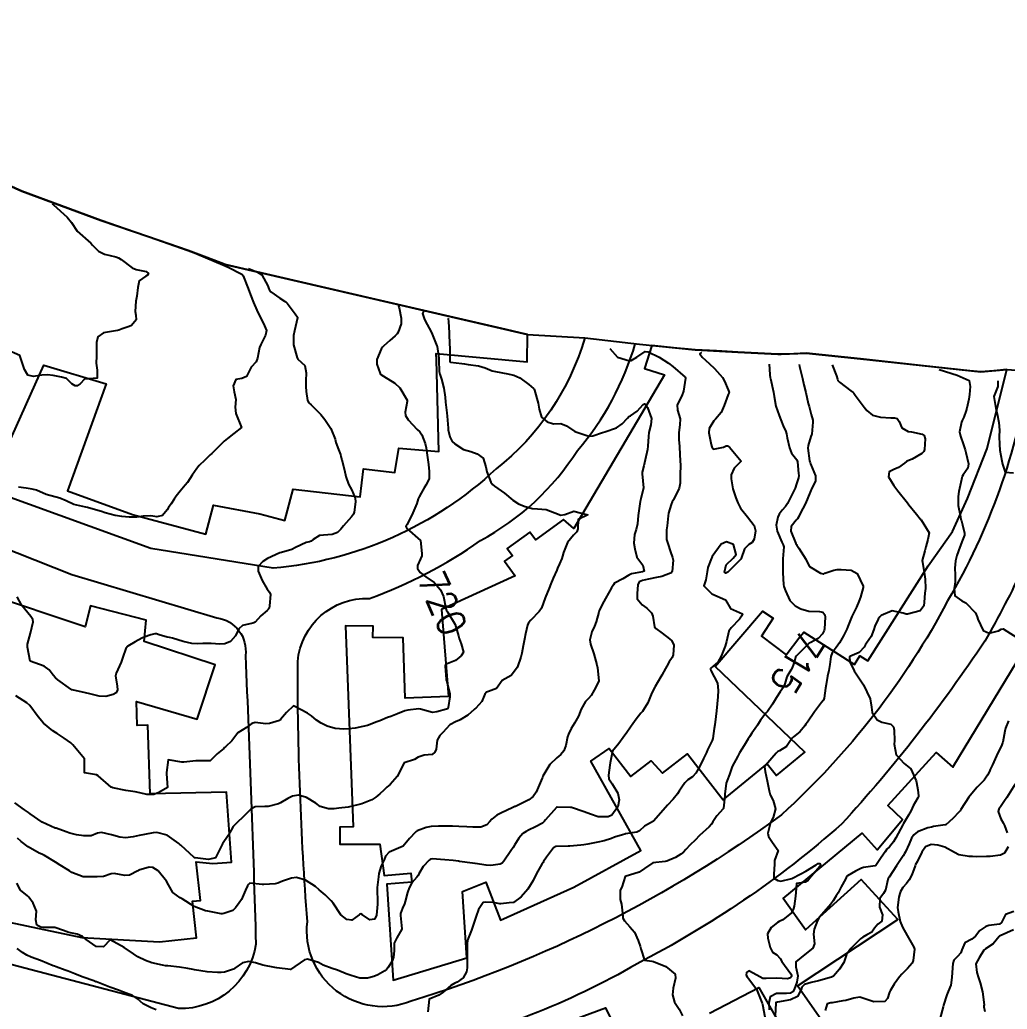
# Model space of a CAD drawing. Header units: metres. Extents: x 292545 to 299085, y 7450245 to 7463078.
# Drawn here: x 293010.4 to 293152.5, y 7462855.1 to 7462997.6 of the extents above; entities that cross this region are included whole.
import ezdxf
from ezdxf.enums import TextEntityAlignment as Align

# ---------------------------------------------------------------- set-up
doc = ezdxf.new("R2010")
doc.units = ezdxf.units.M
for name, color, linetype in [('Area', 45, 'Continuous'), ('Cotas', 45, 'Continuous'), ('Curvas de Nivel 1m', 11, 'Continuous'), ('Curvas de Nivel 5m', 15, 'Continuous'), ('Edificações', 30, 'Continuous'), ('Vias Primárias', 230, 'Continuous')]:
    doc.layers.add(name, color=color, linetype=linetype)
doc.styles.add('Style-STANDARD', font='STANDARD.shx')

msp = doc.modelspace()

# ---------------------------------------------------------------- linework, layer by layer
at = {"layer": 'Area'}
msp.add_polyline3d([(293004.2, 7462975.82, 727.17), (293010.66, 7462972.94, 727.31), (293022.07, 7462968.7, 724.97), (293028.99, 7462966.36, 724.96), (293034.61, 7462964.4, 725.18), (293039.91, 7462962.4, 722.69), (293083.46, 7462952.31, 717.81), (293091.68, 7462951.84, 717.43), (293099.56, 7462950.9, 717.22), (293107.56, 7462950.08, 721.76), (293113.74, 7462949.77, 720.61), (293119.48, 7462949.47, 720), (293119.98, 7462949.48, 720.13), (293123.55, 7462949.59, 719.86), (293131.37, 7462948.79, 716.22), (293148.69, 7462946.91, 711.73), (293152.46, 7462947.24, 710.69), (293164.54, 7462946.38, 710.48)], dxfattribs=at)
at = {"layer": 'Curvas de Nivel 1m', "flags": 128}
for points, elevation in [([(293015, 7462971.11), (293015.21, 7462970.95), (293017.17, 7462969.21), (293017.82, 7462968.41), (293018.59, 7462967.19), (293020.57, 7462965.45), (293020.83, 7462965.17), (293021.68, 7462964.28), (293022.55, 7462963.87), (293024.18, 7462963.49), (293024.55, 7462963.35), (293024.96, 7462963.12), (293026.53, 7462961.92), (293027.11, 7462961.68), (293028.53, 7462961.37), (293028.86, 7462961.07), (293028.74, 7462960.85), (293028.52, 7462960.7), (293027.54, 7462960.05), (293027.35, 7462959.09), (293027.21, 7462957.82), (293027.04, 7462957.09), (293026.95, 7462955.59), (293027.06, 7462955.09), (293027.12, 7462954.41), (293026.43, 7462953.59), (293026.09, 7462953.44), (293025.07, 7462953.11), (293024.6, 7462952.94), (293024.42, 7462952.89), (293024.13, 7462952.84), (293022.42, 7462952.53), (293021.61, 7462951.96), (293021.4, 7462951.16), (293021.39, 7462950.16), (293021.38, 7462949.16), (293021.36, 7462948.16), (293021.49, 7462947.16), (293021.47, 7462946.03), (293020.34, 7462945.91), (293019.66, 7462945.86), (293019.03, 7462945.18), (293018.62, 7462944.9), (293018.33, 7462944.9), (293017.83, 7462945.2), (293017.1, 7462945.97), (293016.34, 7462946.17), (293015.16, 7462946.41), (293014.35, 7462946.5), (293013.51, 7462946.42), (293012.34, 7462946.26), (293011.5, 7462946.42), (293011.01, 7462947.28), (293010.38, 7462949.29), (293008.39, 7462950.13)], 723), ([(293034.57, 7462964.43), (293039.57, 7462962.34), (293040.34, 7462961.98), (293042.34, 7462960.97), (293042.43, 7462960.91), (293042.52, 7462960.76), (293043.23, 7462958.9), (293043.58, 7462957.99), (293044, 7462956.89), (293044.46, 7462955.8), (293044.91, 7462954.88), (293045.46, 7462953.9), (293045.85, 7462952.87), (293045.73, 7462952.19), (293045.03, 7462950.88), (293044.87, 7462950.41), (293044.57, 7462948.89), (293044.37, 7462948.35), (293043.67, 7462947.59), (293043.35, 7462946.9), (293043, 7462946.25), (293042.34, 7462945.97), (293041.46, 7462945.8), (293041.06, 7462944.92), (293041.22, 7462944.02), (293041.44, 7462942.92), (293041.38, 7462941.83), (293041.46, 7462940.92), (293042.25, 7462938.91), (293041.15, 7462938.02), (293040.24, 7462937.33), (293039.79, 7462936.94), (293038.22, 7462935.4), (293037.99, 7462935.18), (293037.77, 7462934.96), (293036.98, 7462934.19), (293036.19, 7462933.43), (293035.98, 7462933.19), (293035.83, 7462932.99), (293035.19, 7462932.02), (293034.5, 7462931), (293034.16, 7462930.58), (293033.43, 7462929.73), (293032.88, 7462929.02), (293032.58, 7462928.58), (293032.13, 7462927.9), (293031.77, 7462927.38), (293031.58, 7462927.04), (293030.92, 7462926.22), (293030.1, 7462926.05), (293029.22, 7462926.18), (293028.1, 7462926.13), (293027.19, 7462926), (293026.1, 7462926.01), (293025.06, 7462926.08), (293024.1, 7462926.23), (293022.62, 7462926.63), (293022.11, 7462926.79), (293020.94, 7462927.16), (293020.12, 7462927.4), (293019.85, 7462927.44), (293018.12, 7462927.83), (293017.01, 7462928.33), (293016.14, 7462928.72), (293014.14, 7462929.24), (293012.76, 7462929.87), (293012.15, 7462930.03), (293011.26, 7462930.17), (293010.15, 7462930.32)], 722), ([(293043.28, 7462961.82), (293044.57, 7462961.27), (293045.18, 7462960.87), (293046.05, 7462959.32), (293046.22, 7462958.86), (293046.31, 7462958.68), (293046.49, 7462958.43), (293047.79, 7462957.54), (293048.48, 7462957.1), (293048.64, 7462957), (293048.86, 7462956.83), (293050, 7462955.26), (293050.31, 7462954.81), (293050.33, 7462954.7), (293049.89, 7462952.82), (293049.74, 7462952.15), (293049.74, 7462950.82), (293050.27, 7462948.92), (293050.31, 7462948.82), (293050.37, 7462948.73), (293051.38, 7462947.82), (293051.58, 7462946.8), (293051.52, 7462945.62), (293051.54, 7462944.8), (293051.6, 7462944.08), (293051.78, 7462942.8), (293051.97, 7462942.47), (293052.3, 7462942.18), (293053.69, 7462940.78), (293054.27, 7462940.06), (293055.14, 7462938.76), (293055.74, 7462937.25), (293055.87, 7462936.75), (293056.22, 7462935.75), (293056.5, 7462935.03), (293056.58, 7462934.74), (293056.72, 7462934.23), (293057.11, 7462932.74), (293057.29, 7462931.85), (293057.66, 7462930.73), (293058.15, 7462929.89), (293058.62, 7462928.72), (293058.66, 7462928.19), (293058.48, 7462926.72), (293058.4, 7462926.43), (293058.11, 7462926.02), (293056.96, 7462924.74), (293056.58, 7462924.25), (293056.08, 7462923.8), (293055.31, 7462923.52), (293054.07, 7462923.42), (293053.51, 7462923.33), (293052.59, 7462922.78), (293052.29, 7462922.56), (293052.06, 7462922.46), (293051.59, 7462922.33), (293050.05, 7462921.63), (293049.52, 7462921.36), (293048.04, 7462920.92), (293047.77, 7462920.84), (293046.03, 7462920.03), (293045.32, 7462919.59), (293044.68, 7462918.88), (293044.65, 7462918.24), (293045.24, 7462916.88), (293045.98, 7462915.62), (293046.31, 7462915.2), (293046.44, 7462914.86), (293046.3, 7462913.21), (293046.23, 7462912.87), (293046.11, 7462912.71), (293045.95, 7462912.56), (293045.04, 7462911.78), (293044.25, 7462910.89), (293044.05, 7462910.76), (293043.92, 7462910.74), (293042.41, 7462910.41), (293041.91, 7462909.93), (293041.43, 7462908.92), (293040.71, 7462908.11), (293039.89, 7462907.77), (293039.13, 7462907.71), (293037.89, 7462907.82), (293036.71, 7462907.8), (293035.89, 7462907.74), (293035.1, 7462907.79), (293033.89, 7462908.07), (293032.33, 7462908.59), (293031.9, 7462908.67), (293031.56, 7462908.69), (293030.42, 7462909.05), (293030.01, 7462909.17), (293029.9, 7462909.19), (293029.77, 7462909.2), (293029.21, 7462909.07), (293028.24, 7462908.73), (293027.9, 7462908.57), (293026.95, 7462908.03), (293025.89, 7462907.42), (293025.61, 7462907.1), (293025.17, 7462905.81), (293024.93, 7462905.11), (293024.22, 7462903.51), (293024.15, 7462903.13), (293024.35, 7462901.66), (293024.42, 7462901.12), (293024.25, 7462900.68), (293023.8, 7462900.44), (293022.76, 7462900.18), (293021.8, 7462900.21), (293020.42, 7462900.55), (293019.81, 7462900.7), (293017.9, 7462901.12), (293017.81, 7462901.15), (293017.71, 7462901.2), (293015.83, 7462902.57), (293015.47, 7462902.87), (293015.16, 7462903.23), (293014.6, 7462904), (293013.85, 7462904.52), (293011.85, 7462905.27), (293011.48, 7462907.27), (293011.45, 7462907.71), (293011.9, 7462909.27), (293012.29, 7462910.9), (293012.23, 7462911.27), (293011.93, 7462911.7), (293010.67, 7462913.28), (293009.97, 7462914.5)], 721), ([(293068.46, 7462955.6), (293068.34, 7462955.31), (293068.55, 7462954.6), (293068.68, 7462954.36), (293069.63, 7462952.59), (293070.39, 7462950.69), (293070.42, 7462950.58), (293070.67, 7462948.87), (293070.69, 7462948.58), (293070.74, 7462946.95), (293070.81, 7462946.58), (293071.06, 7462945.85), (293071.41, 7462944.57), (293071.58, 7462943.29), (293071.65, 7462942.57), (293071.84, 7462941.01), (293071.89, 7462940.56), (293072.02, 7462938.8), (293072.04, 7462938.56), (293072.24, 7462937.58), (293072.59, 7462936.9), (293072.96, 7462936.55), (293074.22, 7462935.74), (293075.27, 7462935.47), (293076.21, 7462935.13), (293077.07, 7462934.5), (293077.44, 7462933.24), (293077.58, 7462932.5), (293078.17, 7462931.02), (293078.39, 7462930.71), (293078.71, 7462930.48), (293080.15, 7462929.46), (293081.33, 7462928.45), (293082.13, 7462927.9), (293082.98, 7462927.58), (293084.12, 7462927.24), (293084.88, 7462927.17), (293086.12, 7462927.08), (293087.99, 7462926.37), (293088.11, 7462926.31), (293088.2, 7462926.28), (293088.8, 7462926.36), (293090.12, 7462926.84), (293092.11, 7462926.32), (293090.76, 7462925.68), (293090.67, 7462924.33), (293090.54, 7462923.88), (293090.07, 7462923.38), (293089.2, 7462922.35), (293088.61, 7462920.92), (293088.49, 7462920.37), (293088.37, 7462920.03), (293088.03, 7462919.25), (293087.76, 7462918.63), (293087.65, 7462918.37), (293087.16, 7462917.22), (293086.82, 7462916.38), (293086.58, 7462915.79), (293085.97, 7462914.39), (293085.44, 7462912.91), (293085.14, 7462912.4), (293083.93, 7462911.15), (293083.58, 7462910.77), (293083.44, 7462910.42), (293083.15, 7462909.18), (293082.99, 7462908.43), (293082.83, 7462907.48), (293082.65, 7462906.43), (293082.49, 7462905.81), (293081.99, 7462904.44), (293081.95, 7462904.34), (293081.85, 7462904.18), (293081.08, 7462903.2), (293079.82, 7462902.47), (293078.96, 7462901.33), (293077.81, 7462900.89), (293077.52, 7462900.78), (293077.28, 7462900.5), (293076.85, 7462899.44), (293076.01, 7462898.51), (293075.88, 7462898.41), (293075.78, 7462898.3), (293074.83, 7462897.46), (293073.76, 7462896.8), (293073.58, 7462896.71), (293073.19, 7462896.55), (293072.24, 7462896.07), (293071.74, 7462895.51), (293071.3, 7462895.01), (293070.83, 7462894.57), (293070.43, 7462893.87), (293070.29, 7462892.57), (293070.12, 7462892.16), (293069.7, 7462891.82), (293068.57, 7462891.73), (293067.7, 7462891.42), (293067.19, 7462891.11), (293065.68, 7462890.63), (293064.67, 7462888.64), (293063.65, 7462887.49), (293063.21, 7462887.1), (293062.76, 7462886.67), (293062.18, 7462886.13), (293061.63, 7462885.66), (293061.03, 7462885.28), (293059.61, 7462884.7), (293057.61, 7462884.23), (293056.28, 7462884.07), (293055.61, 7462883.98), (293054.81, 7462883.97), (293053.61, 7462884.35), (293052.96, 7462884.79), (293051.63, 7462885.64), (293050.5, 7462885.94), (293049.63, 7462885.82), (293048.96, 7462885.49), (293047.88, 7462884.85), (293047.61, 7462884.72), (293046.13, 7462884.34), (293045.61, 7462884.32), (293044.22, 7462884.27), (293043.6, 7462883.96), (293042.57, 7462882.91), (293041.58, 7462881.98), (293041.06, 7462881.44), (293040.77, 7462880.93), (293040.36, 7462880.13), (293039.54, 7462878.94), (293038.54, 7462876.95), (293037.52, 7462876.71), (293035.59, 7462876.92), (293035.52, 7462876.94), (293035.45, 7462876.99), (293033.54, 7462878.75), (293033.4, 7462878.87), (293033.25, 7462879.01), (293031.56, 7462880.19), (293030.06, 7462880.56), (293029.57, 7462880.54), (293028.33, 7462880.3), (293027.56, 7462880.14), (293026.67, 7462879.98), (293025.55, 7462879.83), (293024.76, 7462879.91), (293023.56, 7462880.26), (293022.12, 7462880.58), (293021.56, 7462880.48), (293020.63, 7462880.09), (293019.56, 7462880.1), (293018.5, 7462880.25), (293017.56, 7462880.5), (293017.04, 7462880.68), (293015.57, 7462881.19), (293015.46, 7462881.23), (293013.58, 7462882.09), (293011.85, 7462883.27), (293011.6, 7462883.45), (293011.04, 7462883.83), (293009.62, 7462884.86)], 719), ([(293072.05, 7462954.65), (293072.01, 7462954.56), (293072.08, 7462954.19), (293072.19, 7462952.55), (293072.21, 7462950.74), (293072.24, 7462950.55), (293072.26, 7462950.42), (293072.26, 7462948.55), (293072.28, 7462948.46), (293072.37, 7462948.33), (293073.98, 7462948.14), (293074.37, 7462948.08), (293074.92, 7462947.97), (293076.37, 7462947.79), (293077.36, 7462947.5), (293078.36, 7462947.08), (293080.08, 7462946.74), (293080.36, 7462946.7), (293081.47, 7462946.45), (293082.35, 7462946.06), (293083.65, 7462945.1), (293084.32, 7462944.5), (293084.39, 7462944.41), (293084.44, 7462944.29), (293084.97, 7462942.4), (293085.13, 7462941.57), (293085.46, 7462940.4), (293086.27, 7462939.7), (293087.19, 7462939.45), (293088.26, 7462939.46), (293089.06, 7462939.16), (293090.25, 7462938.34), (293092.25, 7462937.68), (293092.85, 7462937.71), (293094.25, 7462938.2), (293094.58, 7462938.3), (293096.26, 7462938.88), (293097.09, 7462939.44), (293097.83, 7462940.25), (293098.05, 7462940.48), (293098.28, 7462940.61), (293099.25, 7462941.28), (293100.11, 7462942.22), (293100.3, 7462942.3), (293100.44, 7462942.22), (293100.72, 7462941.8), (293101.28, 7462940.21), (293101.18, 7462939.29), (293100.91, 7462938.21), (293100.85, 7462937.62), (293100.77, 7462936.21), (293100.72, 7462935.72), (293100.4, 7462934.23), (293100.19, 7462933.41), (293099.95, 7462932.47), (293099.93, 7462932.23), (293100.15, 7462930.23), (293099.76, 7462928.61), (293099.67, 7462928.23), (293099.45, 7462926.91), (293099.38, 7462926.24), (293099.3, 7462925.03), (293099.11, 7462924.24), (293098.83, 7462923.48), (293098.77, 7462922.24), (293098.89, 7462921.41), (293099.19, 7462920.24), (293100.03, 7462919.06), (293100.26, 7462918.23), (293100.01, 7462918.14), (293098.41, 7462917.84), (293098.01, 7462917.65), (293097.17, 7462917.09), (293095.99, 7462916.47), (293095.81, 7462916.27), (293095.55, 7462915.83), (293094.66, 7462914.29), (293094.43, 7462913.83), (293093.95, 7462912.92), (293093.75, 7462912.49), (293093.7, 7462912.3), (293093.33, 7462910.9), (293093.07, 7462910.31), (293092.72, 7462909.5), (293092.41, 7462908.31), (293092.51, 7462907.7), (293092.99, 7462906.31), (293093.42, 7462904.74), (293093.5, 7462904.3), (293093.69, 7462902.44), (293093.66, 7462902.3), (293093.04, 7462901.08), (293092.6, 7462900.31), (293092.23, 7462899.88), (293091.79, 7462899.44), (293091.18, 7462898.33), (293090.77, 7462897.33), (293090.22, 7462896.34), (293089.75, 7462895.57), (293089.33, 7462894.76), (293089.2, 7462894.36), (293088.97, 7462893.1), (293088.68, 7462892.36), (293088.26, 7462891.81), (293087.69, 7462891.34), (293086.65, 7462890.39), (293085.67, 7462888.7), (293085.58, 7462888.49), (293085.54, 7462888.4), (293084.98, 7462887.07), (293084.7, 7462886.41), (293084.25, 7462885.79), (293083.62, 7462885.3), (293083.04, 7462885), (293081.9, 7462884.44), (293081.7, 7462884.35), (293081.61, 7462884.31), (293081.35, 7462884.19), (293079.6, 7462883.38), (293079.01, 7462883.07), (293078.3, 7462882.48), (293077.98, 7462882.1), (293077.58, 7462881.69), (293076.72, 7462881.36), (293075.58, 7462881.36), (293074.7, 7462881.4), (293073.58, 7462881.45), (293072.65, 7462881.48), (293071.58, 7462881.49), (293070.65, 7462881.5), (293069.58, 7462881.46), (293068.86, 7462881.31), (293067.57, 7462880.83), (293067.43, 7462880.75), (293067.3, 7462880.61), (293066.46, 7462879.71), (293065.54, 7462878.63), (293063.53, 7462877.73), (293063.01, 7462877.18), (293062.79, 7462876.67), (293062.38, 7462875.8), (293062.06, 7462874.67), (293061.99, 7462874.18), (293061.82, 7462872.68), (293061.81, 7462872.33), (293061.86, 7462870.68), (293061.87, 7462870.25), (293061.69, 7462868.68), (293061.63, 7462868.46), (293061.42, 7462868.09), (293060.75, 7462868.02), (293059.69, 7462868.71), (293059.43, 7462868.87), (293059.32, 7462868.82), (293059.23, 7462868.71), (293058.16, 7462867.97), (293057.42, 7462868.07), (293056.59, 7462868.74), (293055.45, 7462870.41), (293055.2, 7462870.75), (293054.32, 7462871.62), (293053.47, 7462872.34), (293052.92, 7462872.79), (293051.48, 7462873.74), (293050.19, 7462874.11), (293049.48, 7462874.02), (293048.19, 7462873.55), (293047.48, 7462873.29), (293047.12, 7462873.21), (293045.48, 7462873.08), (293045.26, 7462873.09), (293043.48, 7462873.27), (293043.26, 7462873.11), (293043.13, 7462872.9), (293042.83, 7462872.26), (293042.26, 7462870.91), (293041.93, 7462870.43), (293041.43, 7462869.72), (293041, 7462869.35), (293039.75, 7462868.94), (293039.49, 7462868.87), (293039.42, 7462868.85), (293039.34, 7462868.86), (293038.87, 7462868.95), (293037.43, 7462869.23), (293037.09, 7462869.31), (293035.44, 7462869.92), (293033.75, 7462871.01), (293033.45, 7462871.18), (293032.37, 7462871.93), (293031.75, 7462873.04), (293031.48, 7462873.56), (293030.27, 7462875.05), (293029.51, 7462875.56), (293029, 7462875.58), (293027.5, 7462875.16), (293027.35, 7462875.08), (293026.17, 7462874.42), (293025.49, 7462874.4), (293023.95, 7462874.67), (293023.5, 7462874.63), (293022.38, 7462874.26), (293021.49, 7462874.18), (293020.46, 7462874.2), (293019.49, 7462874.21), (293017.86, 7462874.84), (293017.5, 7462875.05), (293017.26, 7462875.2), (293016.18, 7462875.89), (293015.51, 7462876.3), (293013.89, 7462877.25), (293013.53, 7462877.44), (293013.15, 7462877.63), (293011.54, 7462878.53), (293010.53, 7462879.29), (293010.03, 7462879.77)], 718), ([(293095.29, 7462950.28), (293096.38, 7462949.02), (293098.14, 7462948.49), (293098.38, 7462948.57), (293099.16, 7462949.02), (293100.39, 7462949.86), (293100.82, 7462949.79), (293102.38, 7462949.02), (293103.72, 7462948.19), (293104.37, 7462947.71), (293106.12, 7462946.15), (293106.2, 7462946.01), (293105.92, 7462944.16), (293105.64, 7462943.48), (293104.99, 7462942.17), (293105.06, 7462941.4), (293105.4, 7462940.16), (293105.39, 7462939.29), (293105.23, 7462938.17), (293105.24, 7462937.17), (293105.32, 7462936.16), (293105.39, 7462934.99), (293105.43, 7462934.16), (293105.45, 7462933.42), (293105.44, 7462932.16), (293105.43, 7462930.89), (293105.29, 7462930.16), (293104.44, 7462928.48), (293104.28, 7462928.18), (293104.13, 7462927.81), (293103.75, 7462926.55), (293103.7, 7462926.18), (293103.54, 7462924.74), (293103.45, 7462924.19), (293103.47, 7462922.79), (293103.63, 7462922.18), (293104.05, 7462921.01), (293104.34, 7462920.18), (293104.39, 7462919.82), (293104.29, 7462918.18), (293104.16, 7462918.03), (293104.01, 7462917.95), (293102.76, 7462917.43), (293102, 7462917.29), (293100.85, 7462917.06), (293100, 7462916.87), (293099.54, 7462916.69), (293099.35, 7462916.24), (293099.22, 7462914.99), (293099.25, 7462914.24), (293099.95, 7462913.39), (293100.62, 7462912.89), (293101.29, 7462912.21), (293101.48, 7462911.75), (293101.75, 7462910.2), (293101.92, 7462909.95), (293102.82, 7462909.28), (293103.9, 7462908.48), (293104.21, 7462908.18), (293104.52, 7462907.54), (293104.4, 7462906.17), (293104.25, 7462905.8), (293103.86, 7462905.15), (293103.5, 7462904.54), (293103.31, 7462904.19), (293102.79, 7462903.24), (293102.18, 7462902.2), (293101.82, 7462901.61), (293101.34, 7462900.69), (293101.17, 7462900.22), (293100.76, 7462899.25), (293100.13, 7462898.23), (293099.98, 7462898.03), (293099.78, 7462897.75), (293099.11, 7462896.89), (293098.62, 7462896.24), (293098.27, 7462895.73), (293097.74, 7462894.99), (293097.2, 7462894.26), (293096.59, 7462893.4), (293095.7, 7462892.28), (293095.34, 7462890.63), (293095.31, 7462890.28), (293095.11, 7462888.84), (293095.15, 7462888.29), (293095.65, 7462887.6), (293096.44, 7462886.27), (293096.64, 7462885.28), (293096.44, 7462884.27), (293095.6, 7462883.08), (293095.07, 7462882.82), (293093.6, 7462882.85), (293092.49, 7462883.21), (293091.61, 7462883.57), (293089.79, 7462884.17), (293089.61, 7462884.2), (293087.73, 7462884.25), (293087.61, 7462884.18), (293086.05, 7462882.39), (293085.83, 7462882.16), (293085.59, 7462881.95), (293084.6, 7462881.39), (293083.57, 7462880.92), (293083.24, 7462880.75), (293082.78, 7462880.43), (293082.2, 7462879.79), (293081.55, 7462878.74), (293081.36, 7462878.44), (293081.03, 7462877.94), (293080.04, 7462876.46), (293079.81, 7462876.18), (293079.52, 7462876.01), (293078.16, 7462875.83), (293077.51, 7462875.88), (293075.93, 7462876.1), (293075.52, 7462876.16), (293073.64, 7462876.42), (293073.52, 7462876.44), (293072.72, 7462876.55), (293071.52, 7462876.67), (293069.71, 7462876.78), (293069.52, 7462876.76), (293069.41, 7462876.71), (293069.27, 7462876.59), (293068.42, 7462875.69), (293067.79, 7462874.61), (293067.69, 7462874.41), (293067.49, 7462874.14), (293066.78, 7462873.32), (293066.39, 7462872.62), (293066.16, 7462871.92), (293065.85, 7462870.63), (293065.76, 7462870.31), (293065.44, 7462869.67), (293065.14, 7462868.93), (293065.14, 7462868.64), (293065.35, 7462866.69), (293065.34, 7462866.64), (293064.61, 7462865.43), (293064.26, 7462864.65), (293064.23, 7462863.52), (293064.16, 7462862.65), (293063.96, 7462862.04), (293063.34, 7462861.1), (293063.13, 7462860.87), (293062.9, 7462860.66), (293061.92, 7462860.08), (293061.32, 7462859.85), (293060.42, 7462859.59), (293059.32, 7462859.61), (293058.07, 7462859.98), (293057.33, 7462860.23), (293056.11, 7462860.74), (293055.34, 7462861.02), (293054.05, 7462861.48), (293053.34, 7462861.85), (293051.79, 7462862.36), (293051.35, 7462862.25), (293049.33, 7462860.83), (293047.34, 7462861.1), (293047.05, 7462861.14), (293045.34, 7462861.48), (293044.28, 7462861.83), (293043.34, 7462862.02), (293042.42, 7462861.83), (293041.33, 7462861.06), (293041.26, 7462861), (293041.12, 7462860.92), (293039.8, 7462860.47), (293039.33, 7462860.42), (293038.8, 7462860.42), (293037.33, 7462860.5), (293035.51, 7462860.81), (293035.33, 7462860.84), (293034.54, 7462861), (293033.33, 7462861.21), (293031.67, 7462861.37), (293031.34, 7462861.4), (293030.92, 7462861.47), (293029.34, 7462861.8), (293028.44, 7462862.17), (293027.35, 7462862.7), (293026.7, 7462863.1), (293025.37, 7462864), (293023.38, 7462865.13), (293022.41, 7462864.1), (293021.37, 7462864.15), (293019.9, 7462865.17), (293019.39, 7462865.62), (293018.63, 7462865.94), (293017.39, 7462866.18), (293016.65, 7462866.46), (293015.4, 7462866.88), (293013.73, 7462866.92), (293013.4, 7462866.96), (293012.8, 7462867.26), (293012.67, 7462868), (293012.77, 7462869.26), (293012.29, 7462870.41), (293011.67, 7462871.27), (293011.45, 7462871.46), (293010.45, 7462872.28), (293009.92, 7462873.29)], 717), ([(293108.33, 7462949.74), (293108.4, 7462949.62), (293108.27, 7462949.5), (293108.57, 7462949.04), (293109.6, 7462948.12), (293110.36, 7462947.41), (293111.52, 7462946.09), (293111.82, 7462945.57), (293112.33, 7462944.33), (293112.45, 7462944.08), (293112.46, 7462943.94), (293112.32, 7462943.65), (293111.76, 7462942.09), (293111.3, 7462941.08), (293110.49, 7462940.11), (293110.27, 7462939.87), (293109.6, 7462938.77), (293109.57, 7462938.12), (293109.88, 7462936.47), (293109.96, 7462936.11), (293110.22, 7462935.79), (293111.66, 7462936.09), (293112.05, 7462936.25), (293112.23, 7462936.25), (293112.51, 7462936.08), (293114.2, 7462934.06), (293113.19, 7462933.07), (293112.75, 7462932.07), (293112.74, 7462931.51), (293113.01, 7462930.07), (293113.42, 7462928.78), (293113.73, 7462928.06), (293114.13, 7462927.31), (293115.11, 7462926.05), (293116.09, 7462924.8), (293116.26, 7462924.04), (293116.07, 7462922.83), (293115.77, 7462922.33), (293115.31, 7462922.05), (293114.68, 7462921.42), (293114.18, 7462920.06), (293114.14, 7462919.95), (293114.03, 7462919.81), (293112.3, 7462918.09), (293112.01, 7462917.95), (293111.81, 7462918.09), (293112.02, 7462919.12), (293113.05, 7462920.07), (293113.47, 7462920.63), (293113.08, 7462922.07), (293112.07, 7462922.43), (293111.3, 7462922.09), (293110.04, 7462920.31), (293109.96, 7462920.19), (293109.91, 7462920.11), (293109.39, 7462918.75), (293109.31, 7462918.12), (293109.13, 7462916.99), (293108.81, 7462916.12), (293109.98, 7462914.94), (293111.96, 7462914.09), (293112.69, 7462912.82), (293113.95, 7462912.27), (293114.4, 7462912.06), (293114.26, 7462911.74), (293113.94, 7462911.32), (293112.77, 7462910.08), (293112.44, 7462909.56), (293112.08, 7462908.09), (293111.89, 7462907.44), (293111.51, 7462906.46), (293111.38, 7462906.09), (293110.84, 7462905.12), (293109.85, 7462904.26), (293109.79, 7462904.18), (293109.78, 7462904.11), (293109.85, 7462903.92), (293110.78, 7462902.1), (293110.89, 7462901.02), (293110.83, 7462900.1), (293110.77, 7462899.12), (293110.67, 7462898.1), (293110.58, 7462897.28), (293110.4, 7462896.1), (293110.31, 7462895.54), (293110.11, 7462894.11), (293110.02, 7462893.82), (293109.72, 7462893.25), (293109.34, 7462892.48), (293109.2, 7462892.12), (293108.8, 7462891.23), (293108.24, 7462890.13), (293107.67, 7462889.12), (293107.2, 7462888.61), (293106.52, 7462888.15), (293106.08, 7462887.74), (293105.65, 7462887.13), (293105.28, 7462886.52), (293105.05, 7462886.17), (293104.41, 7462885.39), (293103.62, 7462884.54), (293103.29, 7462884.18), (293101.59, 7462882.21), (293100.31, 7462881.49), (293099.57, 7462880.84), (293099.17, 7462880.63), (293097.56, 7462880.38), (293097.47, 7462880.36), (293097.1, 7462880.26), (293095.95, 7462879.89), (293095.56, 7462879.73), (293094.47, 7462879.37), (293093.55, 7462879.18), (293092.12, 7462878.89), (293091.55, 7462878.79), (293091.13, 7462878.75), (293089.55, 7462878.63), (293089.28, 7462878.62), (293087.54, 7462878.57), (293087.2, 7462878.38), (293086.19, 7462877.05), (293085.77, 7462876.4), (293085.68, 7462876.24), (293085.52, 7462876), (293084.91, 7462875), (293084.61, 7462874.41), (293084.24, 7462873.65), (293083.47, 7462872.42), (293082.55, 7462871.34), (293081.44, 7462870.52), (293081.39, 7462870.5), (293080.82, 7462870.46), (293079.59, 7462870.32), (293079.44, 7462870.31), (293078.48, 7462870.48), (293077.44, 7462870.57), (293077.04, 7462870.5), (293076.41, 7462869.48), (293076.06, 7462868.51), (293075.4, 7462866.52), (293074.81, 7462865.1), (293074.78, 7462864.53), (293074.74, 7462863.15), (293074.76, 7462862.53), (293074.76, 7462861.1), (293074.65, 7462860.53), (293074.2, 7462859.66), (293073.31, 7462859.02), (293072.98, 7462858.87), (293072.43, 7462858.55), (293071.29, 7462857.58), (293070.7, 7462857.16), (293069.28, 7462856.59), (293069.09, 7462854.76)], 716), ([(293122.56, 7462947.96), (293122.62, 7462947.71), (293123.01, 7462945.95), (293123.22, 7462945.07), (293123.49, 7462943.95), (293123.86, 7462942.38), (293123.97, 7462941.94), (293124.28, 7462940.8), (293124.5, 7462939.94), (293124.52, 7462939.69), (293124.37, 7462937.94), (293124.34, 7462937.85), (293124.25, 7462937.62), (293123.84, 7462936.33), (293123.81, 7462935.94), (293124.05, 7462934.09), (293124.09, 7462933.94), (293124.12, 7462933.86), (293124.2, 7462933.66), (293124.91, 7462931.93), (293124.89, 7462931.22), (293124.29, 7462929.94), (293124.25, 7462929.85), (293124.15, 7462929.59), (293123.45, 7462927.95), (293122.7, 7462926.54), (293122.44, 7462925.97), (293122.33, 7462925.75), (293122.11, 7462925.56), (293121.4, 7462924.67), (293121.35, 7462923.98), (293122.07, 7462922.22), (293122.17, 7462922.07), (293122.23, 7462921.97), (293122.5, 7462921.52), (293123.51, 7462919.95), (293123.67, 7462919.59), (293124.02, 7462918.91), (293125.63, 7462917.92), (293126.01, 7462917.84), (293126.09, 7462917.85), (293126.27, 7462917.92), (293127.55, 7462918.38), (293128.02, 7462918.44), (293128.58, 7462918.46), (293130.02, 7462918.35), (293130.92, 7462917.86), (293131.79, 7462916.06), (293131.78, 7462915.85), (293131.37, 7462914.46), (293131.16, 7462913.86), (293130.8, 7462913.01), (293130.22, 7462911.87), (293130.13, 7462911.68), (293129.93, 7462911.2), (293129.56, 7462910.23), (293129.4, 7462909.88), (293128.93, 7462908.91), (293128.36, 7462907.89), (293127.89, 7462907.23), (293127.32, 7462906.47), (293127.09, 7462905.91), (293126.96, 7462904.8), (293126.8, 7462903.91), (293126.63, 7462903.11), (293126.44, 7462901.91), (293126.36, 7462901.37), (293126.16, 7462899.92), (293126.06, 7462899.66), (293125.79, 7462899.3), (293125.17, 7462898.54), (293124.75, 7462897.94), (293123.76, 7462896.47), (293123.53, 7462896.18), (293123.36, 7462895.95), (293122.63, 7462895.08), (293121.74, 7462894.34), (293121.54, 7462894.17), (293121.39, 7462893.97), (293120.71, 7462892.98), (293119.71, 7462892.36), (293119.47, 7462892.23), (293119.22, 7462892), (293117.69, 7462890.24), (293117.59, 7462890.11), (293117.57, 7462890.02), (293117.67, 7462889.36), (293117.96, 7462888.02), (293118.21, 7462886.59), (293118.4, 7462886.01), (293118.81, 7462885.19), (293119.16, 7462884), (293118.83, 7462882.76), (293118.43, 7462882.01), (293118.04, 7462880.49), (293118.13, 7462880.01), (293118.7, 7462879.15), (293119.54, 7462878), (293119, 7462876.53), (293118.99, 7462876.01), (293118.92, 7462874.59), (293118.91, 7462874.01), (293119.49, 7462873.66), (293119.9, 7462873.58), (293121.49, 7462873.97), (293122.8, 7462874.65), (293123.5, 7462875.02), (293124.99, 7462875.93), (293125.31, 7462876.13), (293125.52, 7462876.13), (293125.63, 7462875.92), (293125.61, 7462875.82), (293125.51, 7462875.68), (293124.04, 7462873.94), (293123.8, 7462873.63), (293123.48, 7462873.41), (293122.19, 7462873.25), (293122.06, 7462871.96), (293122.02, 7462871.4), (293121.82, 7462869.97), (293121.75, 7462869.65), (293121.43, 7462869.02), (293120.18, 7462867.99), (293119.67, 7462867.75), (293119.42, 7462867.62), (293118.53, 7462866.89), (293118, 7462866.01), (293118.02, 7462865.38), (293118.36, 7462864.01), (293118.7, 7462863.34), (293119.36, 7462862.98), (293119.81, 7462862.44), (293120.04, 7462861.99), (293121.33, 7462860.24), (293121.46, 7462859.97), (293121.45, 7462859.84), (293121.32, 7462859.63), (293120.88, 7462859.53), (293119.32, 7462859.61), (293117.79, 7462859.55), (293117.32, 7462859.57), (293116.45, 7462860.03), (293115.33, 7462860.67), (293114.97, 7462860.41), (293114.92, 7462860.05), (293115.06, 7462859.78), (293115.32, 7462859.52), (293116.4, 7462858.03), (293117.2, 7462856.11), (293117.23, 7462856.02), (293117.28, 7462855.8), (293117.62, 7462854.02)], 714), ([(293127.32, 7462947.91), (293127.91, 7462946.33), (293128.06, 7462945.89), (293128.14, 7462945.69), (293128.34, 7462945.45), (293129.99, 7462944.21), (293130.32, 7462943.95), (293130.4, 7462943.87), (293130.62, 7462943.57), (293131.91, 7462941.85), (293132.29, 7462941.37), (293133.13, 7462940.68), (293134.28, 7462940.4), (293135.76, 7462940.32), (293136.28, 7462940.3), (293136.67, 7462940.19), (293136.95, 7462939.79), (293137.33, 7462938.85), (293138.26, 7462938.35), (293138.74, 7462938.26), (293140.25, 7462937.94), (293140.53, 7462937.75), (293140.7, 7462937.29), (293140.6, 7462935.75), (293140.51, 7462935.45), (293140.22, 7462935.16), (293138.81, 7462934.37), (293138.21, 7462934.09), (293137.99, 7462933.99), (293137.74, 7462933.78), (293136.85, 7462933.14), (293136.19, 7462932.84), (293135.5, 7462932.5), (293135.39, 7462931.81), (293136.16, 7462930.53), (293136.74, 7462929.79), (293138.14, 7462928.05), (293138.26, 7462927.9), (293138.35, 7462927.78), (293139.44, 7462926.44), (293139.99, 7462925.75), (293140.04, 7462925.68), (293140.1, 7462925.61), (293141.28, 7462923.74), (293141.06, 7462922.76), (293140.78, 7462921.74), (293140.65, 7462921.15), (293140.28, 7462919.75), (293140.29, 7462919.49), (293140.6, 7462917.74), (293140.68, 7462917.06), (293140.73, 7462915.74), (293140.66, 7462915.06), (293140.55, 7462913.74), (293140.49, 7462913.22), (293139.95, 7462912.49), (293138.17, 7462912.01), (293137.95, 7462912.03), (293137.54, 7462912.19), (293135.95, 7462912.51), (293134.37, 7462911.82), (293134.15, 7462911.62), (293133.93, 7462911.29), (293133.45, 7462910.3), (293133.31, 7462909.84), (293132.94, 7462908.8), (293132.26, 7462907.85), (293132.09, 7462907.65), (293131.89, 7462907.29), (293131.21, 7462906.52), (293129.87, 7462905.94), (293129.81, 7462905.87), (293129.86, 7462905.16), (293130.48, 7462903.86), (293131.82, 7462901.85), (293132.79, 7462899.84), (293132.97, 7462898.65), (293133.06, 7462897.84), (293133.76, 7462896.79), (293134.43, 7462896.49), (293135.76, 7462896.16), (293136.13, 7462895.8), (293136.23, 7462895.31), (293136.26, 7462893.79), (293136.21, 7462893.3), (293136.5, 7462891.79), (293137.69, 7462890.52), (293138.65, 7462889.77), (293139.4, 7462888.02), (293139.45, 7462887.76), (293139.64, 7462886.74), (293139.74, 7462885.87), (293139.72, 7462885.76), (293139.63, 7462885.59), (293138.97, 7462884.41), (293138.7, 7462883.77), (293138.31, 7462883.06), (293137.58, 7462881.89), (293137.54, 7462881.82), (293137.53, 7462881.78), (293137.5, 7462881.7), (293136.46, 7462879.8), (293136.13, 7462879.22), (293135.54, 7462878.5), (293135.18, 7462878.17), (293134.92, 7462877.82), (293134.36, 7462876.99), (293133.58, 7462875.83), (293133.55, 7462875.79), (293133.51, 7462875.76), (293131.82, 7462875.53), (293131.51, 7462875.43), (293130.65, 7462875.01), (293129.5, 7462874.35), (293129.3, 7462874.08), (293129.21, 7462873.88), (293128.62, 7462872.75), (293128.16, 7462871.89), (293127.9, 7462871.45), (293127.45, 7462870.74), (293127.1, 7462870.25), (293126.82, 7462869.91), (293125.43, 7462868.34), (293125.18, 7462867.93), (293124.69, 7462866.65), (293124.62, 7462865.94), (293124.76, 7462864.56), (293124.52, 7462863.94), (293123.36, 7462863.03), (293122.07, 7462861.96), (293122.05, 7462861.25), (293122.38, 7462859.96), (293122.23, 7462859.04), (293121.84, 7462857.96), (293121.64, 7462857.62), (293121.3, 7462857.46), (293120.72, 7462857.41), (293119.3, 7462857.38), (293118.36, 7462856.94), (293118.17, 7462856.01), (293118.23, 7462855.05)], 713), ([(293142.72, 7462947.25), (293145.29, 7462946.46), (293147.02, 7462945.67), (293147.19, 7462944.81), (293147.06, 7462943.67), (293146.98, 7462943), (293146.69, 7462941.68), (293146.61, 7462941.36), (293146.28, 7462940.4), (293146.02, 7462939.93), (293145.9, 7462939.68), (293145.64, 7462938.3), (293145.8, 7462937.68), (293146.23, 7462936.42), (293146.46, 7462935.68), (293146.57, 7462935.33), (293146.94, 7462933.67), (293146.83, 7462933.04), (293146.18, 7462932.07), (293146.03, 7462931.83), (293145.98, 7462931.68), (293145.93, 7462931.44), (293145.55, 7462929.69), (293145.43, 7462928.97), (293145.42, 7462927.69), (293145.77, 7462926.03), (293145.85, 7462925.68), (293145.9, 7462925.48), (293146.09, 7462924.87), (293146.37, 7462923.68), (293146.36, 7462923.4), (293146.07, 7462922.7), (293145.67, 7462921.69), (293145.27, 7462920.46), (293145.08, 7462919.69), (293144.96, 7462918.63), (293145, 7462917.7), (293144.99, 7462916.7), (293144.85, 7462915.7), (293144.96, 7462914.68), (293145.97, 7462913.93), (293146.53, 7462913.67), (293147.95, 7462912.21), (293148.18, 7462911.66), (293148.28, 7462911.31), (293149.05, 7462909.65), (293149.91, 7462909.27), (293151.24, 7462909.62), (293151.65, 7462909.88), (293151.92, 7462909.9), (293152.46, 7462909.6), (293153.9, 7462908.67)], 712), ([(293151.16, 7462945.62), (293151.15, 7462944.8), (293150.67, 7462943.63), (293150.6, 7462943.35), (293150.86, 7462941.62), (293151.05, 7462940.86), (293151.31, 7462939.62), (293151.37, 7462938.51), (293151.36, 7462937.62), (293151.37, 7462936.48), (293151.45, 7462935.62), (293151.73, 7462934.1), (293151.82, 7462933.61), (293152.19, 7462932.46), (293153.4, 7462932.39)], 711), ([(293152.71, 7462896.65), (293152.27, 7462895.6), (293152.16, 7462895.19), (293151.87, 7462893.61), (293151.83, 7462893.5), (293151.72, 7462893.22), (293150.98, 7462891.62), (293150.38, 7462890.32), (293150.07, 7462889.64), (293149.95, 7462889.36), (293149.67, 7462888.82), (293149.17, 7462888.13), (293148.7, 7462887.65), (293148.19, 7462887.11), (293147.64, 7462886.51), (293146.96, 7462885.67), (293145.84, 7462883.91), (293145.71, 7462883.69), (293145.61, 7462883.57), (293144.68, 7462882.61), (293143.68, 7462881.71), (293143.62, 7462881.68), (293143.58, 7462881.67), (293141.88, 7462881.43), (293141.58, 7462881.37), (293141.09, 7462881.25), (293139.57, 7462880.66), (293139.06, 7462880.27), (293138.73, 7462879.77), (293138.37, 7462878.95), (293137.84, 7462877.78), (293137.73, 7462877.58), (293137.53, 7462877.24), (293136.57, 7462875.79), (293135.5, 7462874.16), (293135.35, 7462873.95), (293135.3, 7462873.81), (293134.98, 7462872.3), (293134.7, 7462871.82), (293134.18, 7462871.1), (293134.14, 7462869.82), (293134.53, 7462868.72), (293134.46, 7462867.82), (293133.86, 7462867.38), (293133.41, 7462866.79), (293132.99, 7462866.24), (293132.29, 7462865.84), (293131.71, 7462865.53), (293131.39, 7462865.27), (293129.98, 7462863.87), (293129.36, 7462862.99), (293129.1, 7462862.14), (293128.99, 7462861.88), (293128.35, 7462860.88), (293127.5, 7462859.9), (293127.39, 7462859.83), (293127.32, 7462859.8), (293127.19, 7462859.77), (293125.32, 7462859.23), (293124.27, 7462858.98), (293123.31, 7462858.71), (293122.95, 7462858.31), (293122.82, 7462857.95), (293122.29, 7462856.96), (293121.29, 7462856.5), (293119.42, 7462856.13), (293119.28, 7462856.11), (293119.21, 7462856.08), (293119.19, 7462856), (293119.1, 7462854.16)], 712), ([(293153.65, 7462887.53), (293152.45, 7462885.61), (293152.12, 7462885.12), (293151.61, 7462884.4), (293151.29, 7462883.94), (293151.22, 7462883.62), (293151.59, 7462882.56), (293151.94, 7462881.96), (293152.13, 7462881.61), (293152.5, 7462880.54)], 711), ([(293152.65, 7462878.5), (293152.12, 7462877.61), (293151.53, 7462877.3), (293150.04, 7462877.12), (293149.53, 7462877.11), (293148.1, 7462877.08), (293147.53, 7462877.11), (293147.01, 7462877.15), (293145.53, 7462877.38), (293144.9, 7462877.7), (293143.54, 7462878.45), (293142.51, 7462878.76), (293141.55, 7462878.85), (293140.75, 7462878.53), (293140.2, 7462877.75), (293139.52, 7462876.35), (293139.32, 7462875.96), (293139.24, 7462875.76), (293138.78, 7462874.49), (293138.4, 7462873.77), (293138.02, 7462873.24), (293137.48, 7462872.66), (293137.15, 7462872.1), (293137.06, 7462871.79), (293136.92, 7462871.25), (293136.73, 7462869.79), (293136.81, 7462869.16), (293137.11, 7462867.78), (293137.41, 7462866.94), (293138.08, 7462865.77), (293139.07, 7462864.07), (293139.17, 7462863.76), (293138.96, 7462862.15), (293138.8, 7462861.77), (293138.13, 7462860.98), (293137.33, 7462860.16), (293137, 7462859.78), (293136.23, 7462858.72), (293135.64, 7462857.8), (293135.54, 7462857.57), (293135.29, 7462856.69), (293134.87, 7462856.23), (293133.28, 7462856.18), (293132.75, 7462856.37), (293131.29, 7462856.86), (293130.41, 7462856.74), (293129.28, 7462856.4), (293128.85, 7462856.32), (293127.28, 7462856.07), (293127.13, 7462856.05), (293126.58, 7462855.91), (293126.31, 7462854.96)], 711), ([(293153.4, 7462866.57), (293151.49, 7462865.72), (293151.39, 7462865.66), (293151.37, 7462865.65), (293151.34, 7462865.62), (293150.46, 7462864.56), (293149.37, 7462863.85), (293149.16, 7462863.64), (293148.48, 7462862.53), (293147.99, 7462861.66), (293148.11, 7462860.43), (293148.37, 7462859.65), (293148.6, 7462858.93), (293148.94, 7462857.65), (293149.17, 7462855.75), (293149.15, 7462855.64), (293149.13, 7462855.5), (293149.26, 7462854.8)], 709), ([(293030, 7462855.05), (293029.27, 7462855.34), (293028.1, 7462855.91), (293027.28, 7462856.64), (293026.6, 7462857.1), (293025.29, 7462857.6), (293024.54, 7462857.87), (293023.3, 7462858.33), (293021.41, 7462859.06), (293021.31, 7462859.1), (293021.15, 7462859.16), (293019.32, 7462859.82), (293018.29, 7462860.23), (293017.33, 7462860.59), (293016.87, 7462860.75), (293015.58, 7462861.23), (293015.33, 7462861.32), (293015.18, 7462861.39), (293013.35, 7462862.13), (293012, 7462862.61), (293011.36, 7462862.91), (293010.76, 7462863.28), (293009.97, 7462863.89)], 716)]:
    msp.add_lwpolyline(points, dxfattribs=dict(at, elevation=elevation))
at = {"layer": 'Curvas de Nivel 5m', "flags": 128}
for points, elevation in [([(293064.86, 7462956.55), (293064.86, 7462956.52), (293064.87, 7462956.44), (293064.95, 7462956.16), (293065.24, 7462954.64), (293065.24, 7462953.83), (293064.82, 7462952.65), (293064.67, 7462952.39), (293064.41, 7462952.11), (293063.63, 7462951.43), (293062.75, 7462950.67), (293062.57, 7462950.48), (293062.39, 7462950.19), (293061.73, 7462948.68), (293061.74, 7462948.05), (293062.24, 7462946.67), (293062.35, 7462946.54), (293062.72, 7462946.3), (293064.33, 7462945.31), (293065.05, 7462944.64), (293066.11, 7462942.83), (293066.13, 7462942.63), (293065.82, 7462941.11), (293065.87, 7462940.63), (293066.27, 7462939.99), (293067.56, 7462938.61), (293067.93, 7462938.29), (293068.25, 7462937.86), (293068.71, 7462936.6), (293068.84, 7462935.98), (293069.06, 7462934.59), (293069.19, 7462933.59), (293069.29, 7462932.59), (293069.27, 7462931.49), (293068.83, 7462930.59), (293068.55, 7462930.2), (293068.15, 7462929.44), (293067.84, 7462928.9), (293067.7, 7462928.61), (293067.49, 7462927.97), (293066.95, 7462926.62), (293066.1, 7462924.94), (293065.96, 7462924.76), (293065.91, 7462924.63), (293066.09, 7462924.35), (293068.06, 7462922.61), (293068.21, 7462920.77), (293068.24, 7462920.61), (293068.24, 7462920.41), (293068.03, 7462920.01), (293067.6, 7462919.03), (293067.62, 7462918.61), (293068.01, 7462918.02), (293068.8, 7462917.4), (293069.99, 7462916.58), (293070.94, 7462915.53), (293071.36, 7462914.57), (293071.67, 7462912.84), (293071.79, 7462912.56), (293071.94, 7462912.35), (293073.04, 7462910.55), (293073.53, 7462908.92), (293073.63, 7462908.54), (293073.89, 7462907.77), (293074.24, 7462906.53), (293073.87, 7462906.02), (293073.06, 7462905.35), (293071.86, 7462904.87), (293071.64, 7462904.78), (293071.57, 7462904.56), (293071.73, 7462902.65), (293071.75, 7462902.56), (293071.82, 7462902.35), (293072.25, 7462900.56), (293072.26, 7462900.1), (293072.01, 7462898.56), (293071.93, 7462898.41), (293071.78, 7462898.34), (293070.41, 7462897.94), (293069.77, 7462897.88), (293068.06, 7462898.32), (293067.78, 7462898.38), (293066.2, 7462898.2), (293065.77, 7462898.08), (293064.75, 7462897.67), (293063.76, 7462897.3), (293063.3, 7462897.12), (293062.19, 7462896.68), (293061.88, 7462896.55), (293061.75, 7462896.5), (293060.43, 7462896.01), (293059.74, 7462895.83), (293058.64, 7462895.61), (293057.74, 7462895.5), (293057.01, 7462895.47), (293055.74, 7462895.55), (293054.6, 7462895.91), (293053.76, 7462896.33), (293053.07, 7462896.78), (293052.37, 7462897.39), (293051.77, 7462897.79), (293049.78, 7462898.82), (293048.74, 7462897.86), (293047.87, 7462896.84), (293047.82, 7462896.78), (293047.76, 7462896.73), (293046.32, 7462896.3), (293045.75, 7462896.25), (293044.22, 7462896.42), (293043.75, 7462896.29), (293042.97, 7462895.68), (293041.73, 7462894.92), (293040.89, 7462893.76), (293039.98, 7462892.94), (293039.84, 7462892.81), (293039.71, 7462892.7), (293038.75, 7462891.9), (293037.82, 7462890.96), (293037.75, 7462890.9), (293037.69, 7462890.88), (293035.79, 7462890.89), (293035.69, 7462890.89), (293033.97, 7462890.73), (293033.69, 7462890.73), (293031.69, 7462891.03), (293031.47, 7462889.24), (293031.46, 7462889.04), (293031.64, 7462887.04), (293030.35, 7462886.33), (293029.63, 7462886.06), (293028.65, 7462886.05), (293027.63, 7462886.29), (293026.98, 7462886.43), (293025.64, 7462886.64), (293023.74, 7462887.03), (293023.64, 7462887.06), (293023.49, 7462887.13), (293021.66, 7462888.75), (293021.39, 7462888.88), (293019.66, 7462889.18), (293019.69, 7462891.18), (293017.99, 7462893.2), (293017.72, 7462893.51), (293016.75, 7462894.18), (293015.73, 7462894.83), (293015.49, 7462894.98), (293015.11, 7462895.23), (293013.75, 7462896.31), (293012.98, 7462897.26), (293011.78, 7462898.87), (293011.36, 7462899.27), (293009.8, 7462900.27)], 720), ([(293118.24, 7462948.01), (293118.35, 7462946.54), (293118.39, 7462946.01), (293118.41, 7462945.94), (293118.85, 7462944), (293118.95, 7462943.37), (293119.2, 7462942), (293119.65, 7462940.63), (293119.91, 7462939.99), (293120.26, 7462939.15), (293120.62, 7462938.35), (293120.72, 7462937.98), (293120.82, 7462937.41), (293121.16, 7462935.98), (293121.46, 7462935.21), (293122.21, 7462934.23), (293122.3, 7462933.96), (293122.48, 7462932.26), (293122.51, 7462931.97), (293122.46, 7462931.68), (293122.17, 7462930.79), (293121.96, 7462930.17), (293121.88, 7462929.97), (293121.31, 7462928.81), (293120.87, 7462927.98), (293120.58, 7462927.53), (293120.12, 7462926.98), (293119.68, 7462926.44), (293119.47, 7462926), (293119.26, 7462924.84), (293119.39, 7462924), (293120.07, 7462922.39), (293120.25, 7462921.99), (293120.33, 7462921.72), (293120.18, 7462919.99), (293120.18, 7462919.84), (293120.22, 7462917.99), (293120.28, 7462916.28), (293120.35, 7462915.99), (293120.59, 7462915.38), (293121.22, 7462913.98), (293121.96, 7462913.23), (293122.78, 7462912.79), (293123.95, 7462912.46), (293125.46, 7462912.41), (293125.95, 7462912.32), (293126.27, 7462911.92), (293126.28, 7462911.57), (293126.2, 7462909.92), (293126.15, 7462909.68), (293125.91, 7462909.18), (293125.29, 7462908.54), (293124.22, 7462907.94), (293124, 7462907.83), (293123.89, 7462907.76), (293122.1, 7462905.97), (293122.02, 7462905.82), (293121.86, 7462905.22), (293121.53, 7462904.29), (293121.34, 7462903.97), (293120.8, 7462903.01), (293120.48, 7462901.98), (293120.28, 7462901.53), (293119.81, 7462900.86), (293119.27, 7462900), (293118.73, 7462899.07), (293117.99, 7462898.02), (293117.77, 7462897.76), (293117.01, 7462896.78), (293116.56, 7462896.03), (293116.24, 7462895.54), (293115.74, 7462894.87), (293115.4, 7462894.37), (293115.2, 7462894.05), (293114.65, 7462893.12), (293113.98, 7462892.06), (293113.88, 7462891.88), (293113.7, 7462891.58), (293112.91, 7462890.07), (293112.52, 7462888.93), (293112.18, 7462888.08), (293112.05, 7462887.69), (293111.86, 7462886.09), (293111.84, 7462885.88), (293111.67, 7462884.09), (293111.66, 7462884.04), (293111.61, 7462883.97), (293110.7, 7462883), (293110.14, 7462882.1), (293109.92, 7462881.77), (293109.58, 7462881.4), (293108.22, 7462880.13), (293107.56, 7462879.49), (293106.87, 7462878.82), (293106.25, 7462878.15), (293105.92, 7462877.77), (293105.53, 7462877.45), (293104.73, 7462876.96), (293103.52, 7462876.47), (293103.28, 7462876.42), (293101.51, 7462876.21), (293100.3, 7462875.42), (293099.5, 7462874.86), (293097.49, 7462874.26), (293097.03, 7462872.71), (293096.79, 7462872.27), (293096.79, 7462870.93), (293096.99, 7462870.26), (293097.17, 7462868.52), (293097.19, 7462868.26), (293097.42, 7462867.86), (293098.18, 7462867.01), (293098.83, 7462866.24), (293099.39, 7462865.04), (293099.67, 7462864.23), (293099.78, 7462863.81), (293100.29, 7462862.22), (293101.35, 7462862.04), (293101.56, 7462862), (293103.34, 7462861.3), (293104.68, 7462860.17), (293104.76, 7462859.61), (293104.4, 7462858.17), (293104.33, 7462857.21), (293104.61, 7462856.17), (293105.27, 7462855.14), (293105.74, 7462854.16)], 715), ([(293153.44, 7462869.2), (293152.25, 7462868.79), (293151.68, 7462867.62), (293151.41, 7462867.4), (293149.87, 7462867.18), (293149.41, 7462867.06), (293148.56, 7462866.49), (293147.92, 7462865.66), (293147.39, 7462865.24), (293146.39, 7462864.67), (293145.99, 7462863.68), (293145.81, 7462863.24), (293145.36, 7462862.74), (293144.84, 7462862.2), (293144.69, 7462861.7), (293144.59, 7462860.44), (293144.54, 7462859.7), (293144.4, 7462858.61), (293144.02, 7462857.7), (293143.79, 7462857.21), (293143.33, 7462855.71), (293143.32, 7462855.66), (293143.27, 7462855.49), (293142.8, 7462853.72)], 710)]:
    msp.add_lwpolyline(points, dxfattribs=dict(at, elevation=elevation))
at = {"layer": 'Edificações', "elevation": 727.81}
msp.add_lwpolyline([(293008.64, 7462936.31), (293013.82, 7462947.88), (293022.8, 7462945.19), (293017.22, 7462929.77), (293026.59, 7462926.38), (293037.13, 7462923.55), (293038.25, 7462927.72), (293044.9, 7462926.46), (293048.53, 7462925.49), (293049.73, 7462930.01), (293059.36, 7462928.91), (293059.82, 7462932.96), (293064.36, 7462932.44), (293064.94, 7462935.92), (293070.67, 7462935.44), (293070.36, 7462948.66), (293070.29, 7462949.55), (293083.41, 7462948.37), (293083.46, 7462952.31), (293082.41, 7462952.56), (293081.37, 7462952.8), (293080.35, 7462953.03), (293061.68, 7462957.36), (293039.91, 7462962.4), (293037.26, 7462963.4), (293034.61, 7462964.4), (293031.8, 7462965.38), (293025.53, 7462967.53), (293022.07, 7462968.7), (293016.37, 7462970.82), (293010.66, 7462972.94), (293004.2, 7462975.82)], dxfattribs=at)
at = {"layer": 'Edificações', "elevation": 718.24}
msp.add_lwpolyline([(293101.36, 7462950.71), (293100.31, 7462947.39), (293103.18, 7462946.48), (293090.11, 7462924.36), (293088.63, 7462925.66), (293084.58, 7462922.74), (293083.79, 7462923.84), (293080.54, 7462921.5), (293081.28, 7462920.48), (293080.15, 7462919.66), (293081.67, 7462917.55), (293071.06, 7462912.68), (293072.06, 7462900.18), (293065.84, 7462899.94), (293065.55, 7462908.63), (293061.2, 7462908.68), (293061.21, 7462910.29), (293057.24, 7462910.34), (293058.34, 7462881.4), (293056.41, 7462881.33), (293056.45, 7462878.89), (293062.2, 7462878.9), (293062.83, 7462874.41), (293066.67, 7462874.71), (293066.77, 7462873.42), (293063.2, 7462873.14), (293064.11, 7462859.33), (293074.69, 7462862.55), (293074.08, 7462872.1), (293077.44, 7462873.41), (293079.55, 7462867.98), (293090.11, 7462872.72), (293099.77, 7462878), (293092.58, 7462890.85), (293095.18, 7462892.68), (293098.31, 7462888.65), (293101.23, 7462890.91), (293102.87, 7462889.12), (293106.47, 7462891.92), (293111.63, 7462885.27), (293117.93, 7462890.45), (293119.29, 7462888.81), (293123.36, 7462892.15), (293110.47, 7462904.48), (293117.29, 7462912.44), (293118.81, 7462911.44), (293117.14, 7462908.88), (293120.67, 7462906.16), (293122.67, 7462908.74), (293123.23, 7462909.42), (293130.52, 7462904.78), (293131.31, 7462906.02), (293132.42, 7462905.32), (293141.11, 7462918.97), (293144.61, 7462923.95), (293146.79, 7462928.69), (293149.64, 7462935.86), (293152.46, 7462947.24), (293150.57, 7462947.08), (293148.69, 7462946.91), (293147.12, 7462947.08), (293140.03, 7462947.85), (293131.37, 7462948.79), (293123.55, 7462949.59), (293121.77, 7462949.53), (293119.98, 7462949.48), (293119.48, 7462949.47), (293116.61, 7462949.62), (293113.74, 7462949.77), (293110.65, 7462949.93), (293107.56, 7462950.08), (293106.06, 7462950.23), (293104.93, 7462950.35), (293103.56, 7462950.49), (293101.36, 7462950.71)], close=True, dxfattribs=at)
at = {"layer": 'Edificações'}
for points in [[(293130.81, 7462846.35), (293122.3, 7462858.52), (293136.77, 7462868.04), (293131.49, 7462873.81), (293123.45, 7462866.58), (293120.24, 7462871.06), (293131.62, 7462880.51), (293133.77, 7462878.1), (293137.45, 7462882.46), (293135.31, 7462884.47), (293142.28, 7462892.12), (293144.69, 7462889.98), (293160.59, 7462916.25)], [(293003.31, 7462868.81), (293019.29, 7462865.44), (293030.46, 7462864.83), (293035.79, 7462865.4), (293035.23, 7462870.69), (293036.35, 7462870.81), (293035.76, 7462876.35), (293038.16, 7462876.12), (293040.83, 7462876.31), (293040.09, 7462886.41), (293029.1, 7462886.14), (293028.78, 7462896.02), (293027.25, 7462895.97), (293027.14, 7462899.45), (293035.91, 7462896.89), (293038.47, 7462904.74), (293028.27, 7462908.08), (293028.53, 7462911.17), (293020.54, 7462913.21), (293019.76, 7462910.2), (293005.35, 7462914.99)], [(293109.64, 7462854.58), (293116.74, 7462858.25), (293125.31, 7462843.27)], [(293075.35, 7462848.17), (293094.69, 7462855.33), (293097.7, 7462849.13)]]:
    msp.add_lwpolyline(points, dxfattribs=at)
at = {"layer": 'Vias Primárias'}
for points in [[(293091.68, 7462951.84, -0.157975), (293078.91, 7462932.94, -0.168164), (293046.82, 7462918.63), (293029.22, 7462921.48), (292980.62, 7462939.11), (292937.01, 7462957.79, -0.179727), (292925.95, 7462971.96, -0.171023), (292922.67, 7462990.36, -0.367678), (292932.62, 7462997.59, 0.003735), (292946.19, 7462997.53)], [(293154.82, 7462918.85, -0.022807), (293149.28, 7462908.16, -0.038145), (293128.67, 7462881.79, -0.061134), (293099.21, 7462861.67, -0.078425), (293067.71, 7462849.44, -0.069277), (293044.9, 7462847.74, -0.061169), (293019.76, 7462851.03, -0.021146), (292989.22, 7462860.15, 0.330097), (292973.73, 7462858.6, 0.057212), (292961.23, 7462845.61, -0.002568), (292947.31, 7462831.27, 0.573361), (292949.45, 7462818.37, -0.039784), (292966.11, 7462811.91, 0.008148), (292987.47, 7462802.99), (293007.86, 7462797.06), (293044.78, 7462787.74), (293065.8, 7462784.08), (293088.79, 7462781.93), (293120.42, 7462780.28), (293179.87, 7462777.35)]]:
    msp.add_lwpolyline(points, format="xyb", dxfattribs=at)
msp.add_lwpolyline([(293033.18, 7462855.22), (293003.37, 7462863.07), (292963.17, 7462878.05), (292929.93, 7462891.72), (292905.43, 7462902.22, -0.159353), (292877.32, 7462926.93, -0.046391), (292861, 7462961.49, -0.011949), (292852.05, 7462988.1, -0.625466), (292860.02, 7462995.58), (292902.44, 7462996.55, -0.347505), (292913.82, 7462987.97, 0.011436), (292918.89, 7462970.23, 0.157162), (292931.48, 7462952.35, 0.127118), (292952.52, 7462943.63), (293017.83, 7462917.75), (293038.73, 7462911.51, -0.413874), (293042.83, 7462906.05, -0.004158), (293044.34, 7462864.49, -0.376443)], format="xyb", close=True, dxfattribs=at)
at = {"layer": 'Vias Primárias', "elevation": 710.63}
msp.add_lwpolyline([(293155.71, 7462947.01, -0.094104), (293143.93, 7462913.93, -0.087105), (293120.01, 7462883.14, -0.084481), (293066.71, 7462856.29, -0.569703), (293051.75, 7462867.74, -0.018989), (293050.36, 7462905.21, -0.400455), (293060.7, 7462914.29, 0.06596), (293076.66, 7462922.61, 0.127456), (293090.64, 7462935.6, 0.106795), (293098.96, 7462950.97, 0.86354)], format="xyb", dxfattribs=at)

# ---------------------------------------------------------------- texts
at = {"layer": 'Cotas', "style": 'Style-STANDARD'}
for s, rotation, p in [('720', 293.4103, (293071.21, 7462913.62, 720)), ('715', 238.8096, (293122.3, 7462905.06, 715))]:
    msp.add_text(s, height=4, rotation=rotation, dxfattribs=at).set_placement(p, align=Align.MIDDLE_CENTER)

doc.saveas('drawing.dxf')
